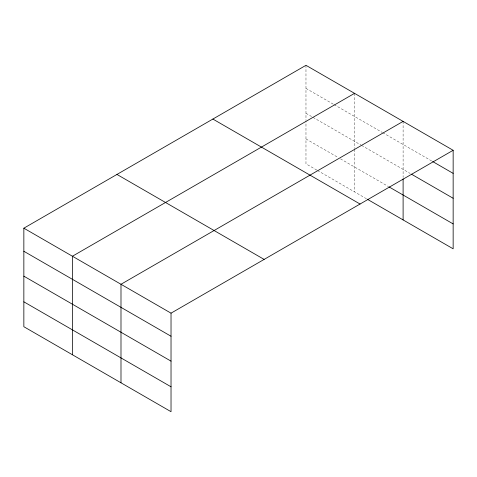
<?xml version="1.0" encoding="UTF-8"?>
<svg xmlns="http://www.w3.org/2000/svg" width="477" height="477" viewBox="0 0 477 477"><rect width="100%" height="100%" fill="white"/><g stroke="black" fill="none" stroke-linecap="round" stroke-linejoin="round"><path stroke-width="0.36" stroke-dasharray="2.38 1.79" d="M305.972 88.394L333.453 104.26M334.091 104.624L382.017 132.296M382.661 132.666L431.977 161.143M305.972 113.287L312.363 116.978M313.001 117.348L360.928 145.02M361.572 145.39L410.166 173.443M305.972 138.938L337.925 157.386M340.483 158.865L388.409 186.537M316.835 170.11L305.972 163.838L305.972 120.615M317.473 170.48L366.682 198.891M403.107 121.391L403.107 177.432M354.542 93.349L354.542 148.657M354.542 149.39L354.542 191.879M305.972 65.307L305.972 119.882"/><path stroke-width="0.72" d="M23.85 228.191L171.028 313.162L171.028 411.693L23.85 326.715L23.85 228.191L305.972 65.307L453.15 150.285L453.15 248.809L367.32 199.255M354.542 93.349L72.421 256.232L72.421 354.757M403.107 121.391L120.991 284.274L120.991 382.798M171.028 313.162L453.15 150.285M432.621 161.512L453.15 173.366M411.448 174.188L453.15 198.265M389.047 186.906L453.15 223.916M212.873 119.059L360.052 204.031M116.948 174.439L264.127 259.41M23.85 251.272L171.028 336.243M23.85 276.171L171.028 361.143M23.85 301.822L171.028 386.793M403.107 178.899L403.107 219.921"/></g></svg>
